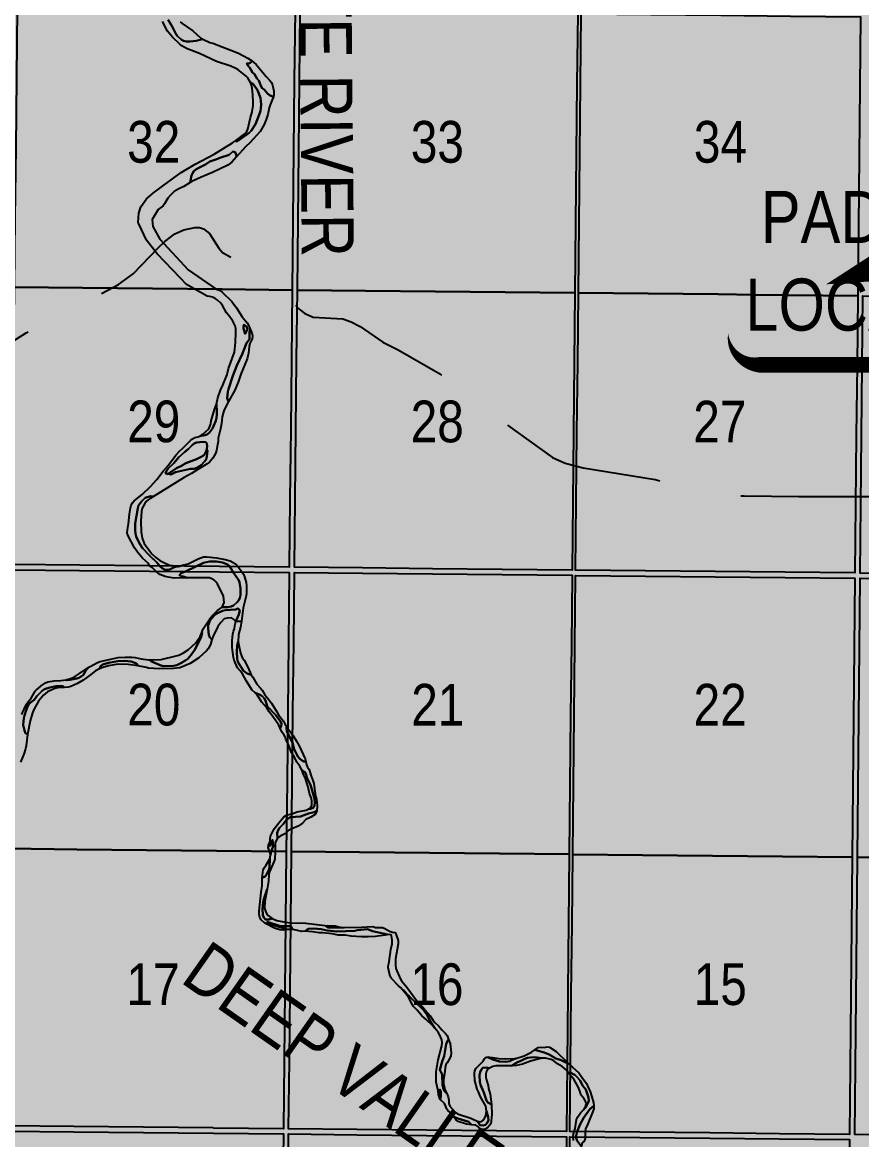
# Model space of a CAD drawing. Extents: x 403018 to 417191, y 6033193 to 6042673.
# Drawn here: x 413111.7 to 413272.8, y 6037380.5 to 6037595 of the extents above; entities that cross this region are included whole.
import ezdxf
from ezdxf.enums import TextEntityAlignment as Align

# ---------------------------------------------------------------- set-up
doc = ezdxf.new("R2010")
doc.units = 0
doc.header["$LTSCALE"] = 5
doc.linetypes.add('DASHED2', pattern=[9.525, 6.35, -3.175])
for name, color, linetype in [('CG-NOTES', 7, 'Continuous'), ('Quarters', 8, 'Continuous'), ('RoadSeg', 57, 'DASHED2'), ('T-WATER', 160, 'Continuous'), ('T-WATER-T', 170, 'Continuous')]:
    doc.layers.add(name, color=color, linetype=linetype)
doc.layers.add('ROUTE-MAP-BACKGROUND-H', color=7, linetype='Continuous', true_color=0xf0ebff)
doc.styles.add('120', font='ARIALN.TTF', dxfattribs={"height": 13})
doc.styles.add('80', font='ARIALN.TTF', dxfattribs={"height": 10})
doc.styles.add('TXT', font='ARIALN.TTF', dxfattribs={"height": 0.2})

# ---------------------------------------------------------------- blocks, each defined once
blk = doc.blocks.new('*U323')
h = blk.add_hatch(color=255)
edge = h.paths.add_edge_path()
edge.add_line((-26.5, -20), (26.5, -20))
edge.add_arc((26.5, -14), 6, 270, 360)
edge.add_line((32.5, -14), (32.5, 12.5))
edge.add_arc((26.5, 12.5), 6, 0, 90)
edge.add_line((26.5, 18.5), (-26.5, 18.5))
edge.add_arc((-26.5, 12.5), 6, 90, 180)
edge.add_line((-32.5, 12.5), (-32.5, -14))
edge.add_arc((-26.5, -14), 6, 180, 270)
at = {"color": 14, "flags": 128}
blk.add_lwpolyline([(-26.5, -20, 3, 3, 0), (26.5, -20, 3, 3, 0.414214), (32.5, -14, 3, 3, 0), (32.5, 12.5, 3, 0, 0.414214), (26.5, 18.5, 0, 0, 0), (-26.5, 18.5, 0, 0, 0.414214), (-32.5, 12.5, 0, 0, 0), (-32.5, -14, 0, 3, 0.414214)], format="xyseb", close=True, dxfattribs=at)
blk.add_lwpolyline([(-13.67, -4.53, 0, 7.5, 0), (0, 0, 0, 0, 0)], format="xyseb", dxfattribs=at)
at = {"color": 14, "style": '80'}
blk.add_attdef('ENTER_TEXT_001', (-35.99, -5), '', height=10, dxfattribs=at)

msp = doc.modelspace()

# ---------------------------------------------------------------- hatches: boundary and pattern name
at = {"layer": 'ROUTE-MAP-BACKGROUND-H'}
h = msp.add_hatch(color=256, dxfattribs=at)
h.dxf.hatch_style = 1
h.paths.add_polyline_path([(412923.423, 6037807.465), (416092.9, 6037807.465), (416092.9, 6035965.758), (412923.423, 6035965.758)])

# ---------------------------------------------------------------- linework, layer by layer
at = {"layer": 'Quarters'}
for points in [[(413123.278, 6037544.048), (413110.213, 6037544.18), (413110.357, 6037557.572), (413110.5, 6037570.964), (413110.644, 6037584.358), (413110.788, 6037597.751), (413123.848, 6037597.619), (413137.244, 6037597.483), (413150.639, 6037597.347), (413164.034, 6037597.212), (413163.894, 6037583.818), (413163.755, 6037570.424), (413163.616, 6037557.032), (413163.476, 6037543.64), (413150.077, 6037543.776), (413136.677, 6037543.912), (413123.278, 6037544.048)], [(413217.879, 6037556.483), (413217.744, 6037543.091), (413204.344, 6037543.227), (413190.945, 6037543.362), (413177.545, 6037543.498), (413164.481, 6037543.63), (413164.62, 6037557.022), (413164.759, 6037570.414), (413164.898, 6037583.808), (413165.038, 6037597.201), (413178.098, 6037597.069), (413191.493, 6037596.933), (413204.888, 6037596.798), (413218.284, 6037596.662), (413218.148, 6037583.268), (413218.013, 6037569.874), (413217.879, 6037556.483)], [(413272.144, 6037555.933), (413272.014, 6037542.542), (413258.614, 6037542.677), (413252.346, 6037542.74), (413245.214, 6037542.813), (413231.814, 6037542.949), (413218.414, 6037543.084), (413218.548, 6037556.476), (413218.683, 6037569.867), (413218.818, 6037583.261), (413218.953, 6037596.655), (413219.288, 6037596.652), (413232.348, 6037596.519), (413245.743, 6037596.384), (413259.138, 6037596.248), (413272.533, 6037596.112), (413272.403, 6037582.718), (413272.273, 6037569.324), (413272.144, 6037555.933)], [(413122.711, 6037490.815), (413109.642, 6037490.947), (413109.782, 6037504.004), (413109.926, 6037517.396), (413110.069, 6037530.788), (413110.213, 6037544.18), (413123.278, 6037544.048), (413136.677, 6037543.912), (413150.077, 6037543.776), (413163.476, 6037543.64), (413163.337, 6037530.249), (413163.198, 6037516.857), (413163.059, 6037503.465), (413162.923, 6037490.408), (413149.519, 6037490.543), (413136.115, 6037490.679), (413122.711, 6037490.815)], [(413176.997, 6037490.266), (413163.928, 6037490.398), (413164.063, 6037503.455), (413164.202, 6037516.847), (413164.342, 6037530.238), (413164.481, 6037543.63), (413177.545, 6037543.498), (413190.945, 6037543.362), (413204.344, 6037543.227), (413217.744, 6037543.091), (413217.609, 6037529.7), (413217.475, 6037516.308), (413217.34, 6037502.916), (413217.209, 6037489.86), (413203.805, 6037489.995), (413190.401, 6037490.131), (413176.997, 6037490.266)], [(413271.626, 6037502.368), (413271.499, 6037489.312), (413258.094, 6037489.447), (413244.689, 6037489.583), (413231.284, 6037489.718), (413217.878, 6037489.853), (413218.01, 6037502.91), (413218.144, 6037516.301), (413218.279, 6037529.693), (413218.414, 6037543.084), (413231.814, 6037542.949), (413245.214, 6037542.813), (413252.346, 6037542.74), (413258.614, 6037542.677), (413272.014, 6037542.542), (413271.885, 6037529.151), (413271.755, 6037515.759), (413271.626, 6037502.368)], [(413325.912, 6037501.821), (413325.791, 6037488.765), (413312.385, 6037488.9), (413298.98, 6037489.035), (413285.574, 6037489.17), (413272.504, 6037489.302), (413272.63, 6037502.358), (413272.76, 6037515.749), (413272.889, 6037529.141), (413273.019, 6037542.532), (413286.084, 6037542.399), (413299.484, 6037542.264), (413312.885, 6037542.13), (413326.285, 6037541.995), (413326.161, 6037528.604), (413326.036, 6037515.213), (413325.912, 6037501.821)], [(413122.131, 6037436.242), (413109.057, 6037436.375), (413109.2, 6037449.767), (413109.344, 6037463.159), (413109.488, 6037476.551), (413109.631, 6037489.943), (413122.701, 6037489.81), (413136.105, 6037489.674), (413149.509, 6037489.539), (413162.913, 6037489.404), (413162.774, 6037476.012), (413162.635, 6037462.62), (413162.495, 6037449.228), (413162.356, 6037435.837), (413148.948, 6037435.971), (413135.539, 6037436.106), (413122.131, 6037436.242)], [(413176.434, 6037435.695), (413163.36, 6037435.826), (413163.5, 6037449.218), (413163.639, 6037462.61), (413163.778, 6037476.002), (413163.917, 6037489.394), (413176.986, 6037489.262), (413190.39, 6037489.126), (413203.794, 6037488.991), (413217.199, 6037488.856), (413217.064, 6037475.464), (413216.929, 6037462.073), (413216.795, 6037448.681), (413216.66, 6037435.29), (413203.251, 6037435.425), (413189.843, 6037435.56), (413176.434, 6037435.695)], [(413271.101, 6037448.134), (413270.972, 6037434.743), (413257.561, 6037434.878), (413244.151, 6037435.013), (413230.74, 6037435.148), (413217.329, 6037435.283), (413217.464, 6037448.674), (413217.599, 6037462.066), (413217.733, 6037475.458), (413217.868, 6037488.849), (413231.273, 6037488.714), (413244.679, 6037488.578), (413258.084, 6037488.443), (413271.49, 6037488.308), (413271.36, 6037474.916), (413271.231, 6037461.525), (413271.101, 6037448.134)], [(413325.408, 6037447.587), (413325.284, 6037434.196), (413311.873, 6037434.331), (413298.462, 6037434.466), (413285.052, 6037434.601), (413271.976, 6037434.733), (413272.106, 6037448.124), (413272.235, 6037461.515), (413272.365, 6037474.906), (413272.494, 6037488.298), (413285.565, 6037488.166), (413298.97, 6037488.03), (413312.376, 6037487.896), (413325.781, 6037487.761), (413325.657, 6037474.37), (413325.532, 6037460.978), (413325.408, 6037447.587)], [(413121.564, 6037383.009), (413108.486, 6037383.142), (413108.626, 6037396.199), (413108.77, 6037409.591), (413108.913, 6037422.983), (413109.057, 6037436.375), (413122.131, 6037436.242), (413135.539, 6037436.106), (413148.948, 6037435.971), (413162.356, 6037435.837), (413162.217, 6037422.445), (413162.078, 6037409.053), (413161.939, 6037395.661), (413161.803, 6037382.604), (413148.39, 6037382.738), (413148.354, 6037382.739), (413134.977, 6037382.873), (413121.564, 6037383.009)], [(413175.885, 6037382.463), (413162.807, 6037382.594), (413162.943, 6037395.651), (413163.082, 6037409.043), (413163.221, 6037422.435), (413163.36, 6037435.826), (413176.434, 6037435.695), (413189.843, 6037435.56), (413203.251, 6037435.425), (413216.66, 6037435.29), (413216.525, 6037421.898), (413216.468, 6037416.19), (413216.391, 6037408.507), (413216.256, 6037395.115), (413216.125, 6037382.059), (413202.712, 6037382.193), (413189.299, 6037382.328), (413175.885, 6037382.463)], [(413270.583, 6037394.569), (413270.457, 6037381.513), (413257.041, 6037381.648), (413243.625, 6037381.782), (413230.21, 6037381.917), (413216.794, 6037382.052), (413216.925, 6037395.108), (413217.06, 6037408.5), (413217.195, 6037421.891), (413217.329, 6037435.283), (413230.74, 6037435.148), (413244.151, 6037435.013), (413257.561, 6037434.878), (413270.972, 6037434.743), (413270.842, 6037421.352), (413270.713, 6037407.96), (413270.583, 6037394.569)], [(413324.91, 6037394.022), (413324.789, 6037380.966), (413311.374, 6037381.101), (413297.958, 6037381.237), (413284.542, 6037381.371), (413271.461, 6037381.503), (413271.587, 6037394.559), (413271.717, 6037407.95), (413271.846, 6037421.342), (413271.976, 6037434.733), (413285.052, 6037434.601), (413298.462, 6037434.466), (413311.873, 6037434.331), (413325.284, 6037434.196), (413325.159, 6037420.804), (413325.035, 6037407.413), (413324.91, 6037394.022)], [(413120.983, 6037328.437), (413107.901, 6037328.569), (413108.044, 6037341.961), (413108.188, 6037355.353), (413108.332, 6037368.745), (413108.475, 6037382.137), (413121.553, 6037382.005), (413134.966, 6037381.869), (413148.38, 6037381.735), (413161.793, 6037381.6), (413161.654, 6037368.208), (413161.514, 6037354.816), (413161.375, 6037341.424), (413161.236, 6037328.033), (413147.818, 6037328.167), (413134.401, 6037328.301), (413120.983, 6037328.437)], [(413175.323, 6037327.891), (413162.24, 6037328.023), (413162.379, 6037341.414), (413162.519, 6037354.806), (413162.658, 6037368.198), (413162.797, 6037381.59), (413175.875, 6037381.458), (413189.288, 6037381.324), (413202.701, 6037381.189), (413216.114, 6037381.054), (413215.98, 6037367.663), (413215.845, 6037354.271), (413215.71, 6037340.88), (413215.576, 6037327.488), (413202.158, 6037327.623), (413188.741, 6037327.757), (413175.323, 6037327.891)], [(413270.059, 6037340.335), (413269.929, 6037326.944), (413256.508, 6037327.078), (413243.087, 6037327.213), (413229.666, 6037327.347), (413216.245, 6037327.482), (413216.38, 6037340.873), (413216.515, 6037354.265), (413216.649, 6037367.656), (413216.784, 6037381.048), (413230.2, 6037380.913), (413243.616, 6037380.778), (413257.031, 6037380.643), (413270.447, 6037380.509), (413270.318, 6037367.117), (413270.188, 6037353.726), (413270.059, 6037340.335)]]:
    msp.add_lwpolyline(points, close=True, dxfattribs=at)
at = {"layer": 'RoadSeg', "flags": 128}
msp.add_lwpolyline([(412923.423, 6037489.055), (412925.639, 6037495.085), (412929.502, 6037506.607), (412930.201, 6037510.703), (412930.567, 6037514.566), (412930.234, 6037516.531), (412929.368, 6037519.461), (412927.637, 6037526.587), (412927.503, 6037527.819), (412927.87, 6037530.183), (412933.897, 6037547.933), (412935.396, 6037552.628), (412937.727, 6037560.886), (412938.526, 6037562.584), (412939.458, 6037563.817), (412940.357, 6037564.483), (412942.855, 6037565.615), (412944.287, 6037566.081), (412947.084, 6037566.68), (412951.213, 6037568.112), (412952.945, 6037568.112), (412953.811, 6037567.879), (412956.441, 6037566.78), (412958.473, 6037566.148), (412959.105, 6037565.948), (412971.293, 6037561.386), (412984.979, 6037555.758), (412989.208, 6037553.827), (412990.973, 6037553.36), (412993.304, 6037553.027), (412996.035, 6037552.994), (412999.265, 6037553.427), (413002.295, 6037553.627), (413008.189, 6037553.028), (413009.588, 6037553.094), (413015.682, 6037553.96), (413020.411, 6037553.727), (413022.209, 6037553.261), (413023.374, 6037552.561), (413027.903, 6037548.565), (413035.229, 6037540.84), (413036.561, 6037539.641), (413038.759, 6037538.109), (413043.254, 6037536.211), (413053.777, 6037532.847), (413056.641, 6037531.615), (413059.105, 6037530.117), (413067.53, 6037523.124), (413068.263, 6037522.725), (413073.124, 6037521.193), (413077.154, 6037520.493), (413080.184, 6037520.46), (413082.648, 6037520.693), (413084.946, 6037521.193), (413086.744, 6037521.925), (413087.91, 6037522.658), (413089.275, 6037523.923), (413090.807, 6037525.022), (413092.172, 6037525.588), (413098.1, 6037527.353), (413102.295, 6037529.018), (413112.418, 6037535.445), (413118.146, 6037538.076), (413122.975, 6037540.973), (413130.134, 6037544.669), (413132.965, 6037546.767), (413137.826, 6037551.795), (413139.058, 6037552.927), (413140.957, 6037554.426), (413142.688, 6037555.192), (413144.786, 6037555.658), (413145.718, 6037555.625), (413146.484, 6037555.392), (413147.65, 6037554.493), (413149.382, 6037551.662), (413150.114, 6037550.83), (413151.746, 6037549.897), (413155.642, 6037548.332), (413159.405, 6037546.201), (413160.57, 6037545.335), (413161.603, 6037544.203), (413163.534, 6037541.406), (413164.833, 6037539.974), (413165.898, 6037539.108), (413167.53, 6037538.409), (413173.191, 6037538.076), (413174.823, 6037537.51), (413176.521, 6037536.61), (413180.917, 6037533.614), (413183.847, 6037532.182), (413191.939, 6037527.453), (413199.631, 6037521.459), (413213.451, 6037511.502), (413215.882, 6037510.403), (413219.311, 6037509.504), (413233.164, 6037507.24), (413241.622, 6037505.109), (413244.986, 6037504.409), (413250.247, 6037504.11), (413260.737, 6037504.01), (413298.566, 6037504.01), (413323.374, 6037503.81), (413375.821, 6037503.877), (413378.619, 6037504.21), (413386.511, 6037506.74), (413389.042, 6037507.407), (413390.307, 6037507.506), (413391.173, 6037507.506), (413392.771, 6037507.074), (413394.203, 6037506.341), (413394.969, 6037505.708), (413393.204, 6037504.243), (413391.373, 6037502.178), (413387.909, 6037495.518), (413386.344, 6037491.855), (413386.078, 6037490.79), (413385.911, 6037487.36), (413386.677, 6037484.096), (413388.675, 6037478.036), (413389.075, 6037475.971), (413389.008, 6037473.241), (413388.642, 6037471.509), (413387.809, 6037469.245), (413382.248, 6037459.221), (413381.582, 6037456.757), (413381.416, 6037454.559), (413381.249, 6037399.947), (413380.95, 6037397.35), (413380.35, 6037394.786), (413379.118, 6037391.922), (413378.152, 6037390.29), (413376.154, 6037387.726), (413374.39, 6037385.895), (413372.991, 6037384.696), (413367.53, 6037380.9), (413366.098, 6037379.268), (413365.465, 6037377.669), (413360.437, 6037345.435), (413360.137, 6037344.403), (413359.404, 6037343.037), (413358.339, 6037341.872), (413341.656, 6037326.554), (413340.49, 6037324.656), (413336.794, 6037316.064), (413336.094, 6037313.634), (413334.962, 6037304.443), (413334.23, 6037301.679), (413332.931, 6037299.581), (413328.502, 6037294.12), (413327.303, 6037292.289), (413326.804, 6037291.289), (413326.371, 6037289.624), (413326.271, 6037287.36), (413326.671, 6037277.836), (413326.637, 6037271.243), (413326.404, 6037267.18), (413325.905, 6037247.833), (413325.705, 6037246.035), (413325.306, 6037244.337), (413323.74, 6037241.24), (413322.309, 6037239.275), (413321.077, 6037237.976), (413305.892, 6037225.788), (413304.293, 6037224.39), (413303.561, 6037223.258), (413303.261, 6037222.325), (413303.128, 6037220.76), (413304.093, 6037202.711), (413304.094, 6037200.214), (413303.794, 6037198.449), (413303.294, 6037197.35), (413302.662, 6037196.284), (413289.308, 6037177.703), (413284.047, 6037170.843), (413281.35, 6037168.113), (413278.153, 6037165.282), (413271.659, 6037160.087), (413270.061, 6037158.322), (413269.129, 6037156.791), (413268.296, 6037154.36), (413267.897, 6037152.362), (413267.763, 6037144.869), (413267.597, 6037142.905), (413262.768, 6037112.102), (413262.469, 6037109.405), (413262.302, 6037105.542), (413257.773, 6037101.08), (413256.774, 6037100.514), (413255.542, 6037100.347), (413251.679, 6037100.481), (413249.715, 6037101.146), (413247.317, 6037102.245), (413225.006, 6037113.001), (413222.675, 6037114.1), (413221.676, 6037114.366), (413220.477, 6037114.033), (413219.645, 6037113.534), (413211.253, 6037105.475), (413210.521, 6037104.61), (413210.088, 6037103.677)], dxfattribs=at)
at = {"layer": 'T-WATER'}
for points in [[(413139.71, 6037595.536), (413140.462, 6037594.235), (413141.162, 6037592.833), (413141.464, 6037592.413), (413142.185, 6037591.741), (413142.614, 6037591.504), (413143.165, 6037591.36), (413143.85, 6037591.365), (413145.038, 6037591.501), (413146.372, 6037591.805), (413147.711, 6037591.138), (413148.282, 6037591.039), (413148.797, 6037590.877), (413149.211, 6037590.623), (413151.718, 6037589.717), (413153.189, 6037589.124), (413154.992, 6037588.144), (413155.684, 6037587.712), (413155.745, 6037587.502), (413155.367, 6037587.196), (413154.804, 6037587.147), (413155.056, 6037586.712), (413155.366, 6037586.306), (413155.888, 6037585.419), (413156.233, 6037585.074), (413156.797, 6037584.215), (413157.105, 6037583.853), (413157.491, 6037582.851), (413157.755, 6037582.412), (413158.138, 6037582.118), (413158.744, 6037581.364), (413159.114, 6037581.054), (413159.874, 6037580.704), (413159.677, 6037580.129), (413159.234, 6037579.186), (413159.075, 6037578.613), (413158.839, 6037577.366), (413158.523, 6037576.384), (413158.122, 6037575.404), (413157.373, 6037574.069), (413155.33, 6037571.872), (413154.593, 6037571.194), (413153.965, 6037570.523), (413152.776, 6037569.224), (413152.756, 6037569.65), (413152.559, 6037570.124), (413152.087, 6037570.259), (413151.382, 6037569.584), (413149.768, 6037569.109), (413148.815, 6037568.673), (413147.704, 6037568.339), (413146.84, 6037567.738), (413145.451, 6037567.049), (413145.005, 6037566.766), (413144.617, 6037566.432), (413144.335, 6037566.024), (413144.187, 6037565.621), (413143.899, 6037564.258), (413142.667, 6037563.52), (413141.716, 6037563.093), (413140.822, 6037562.569), (413140.117, 6037561.864), (413139.631, 6037561.294), (413139.014, 6037560.192), (413138.708, 6037559.795), (413137.789, 6037559.112), (413136.633, 6037557.2), (413136.735, 6037555.82), (413138.091, 6037553.435), (413143.502, 6037547.491), (413148.871, 6037543.788), (413149.638, 6037543.522), (413150.053, 6037543.217), (413151.892, 6037541.462), (413152.804, 6037540.235), (413153.875, 6037538.5), (413154.846, 6037537.366), (413155.105, 6037536.908), (413155.427, 6037536.113), (413155.297, 6037535.539), (413155.292, 6037534.219), (413154.747, 6037533.423), (413154.135, 6037531.98), (413153.984, 6037531.472), (413152.888, 6037529.133), (413152.093, 6037527.171), (413151.241, 6037524.603), (413151.109, 6037524.07), (413151.007, 6037522.849), (413151.259, 6037522.258), (413150.675, 6037521.155), (413150.368, 6037520.421), (413150.07, 6037519.292), (413149.92, 6037518.036), (413149.707, 6037516.993), (413149.28, 6037515.224), (413149.265, 6037514.536), (413149.187, 6037513.923), (413148.953, 6037512.801), (413148.785, 6037512.265), (413148.545, 6037511.789), (413148.259, 6037511.377), (413147.593, 6037510.617), (413147.189, 6037510.295), (413145.872, 6037509.471), (413144.151, 6037508.418), (413142.783, 6037507.657), (413136.864, 6037503.963), (413136.291, 6037504.086), (413135.305, 6037503.715), (413134.566, 6037503.047), (413134.017, 6037502.235), (413133.838, 6037501.745), (413133.367, 6037498.798), (413133.337, 6037497.528), (413133.417, 6037496.908), (413133.565, 6037496.34), (413134.213, 6037494.951), (413134.767, 6037494.09), (413136.106, 6037492.636), (413137.522, 6037491.334), (413138.138, 6037490.542), (413138.553, 6037490.231), (413139.001, 6037489.984), (413139.598, 6037489.887), (413140.154, 6037490.022), (413140.585, 6037490.294), (413141.104, 6037490.483), (413141.699, 6037490.58), (413141.746, 6037490.639), (413141.902, 6037490.62), (413142.434, 6037490.828), (413143.554, 6037491.095), (413145.449, 6037492.001), (413146.459, 6037492.386), (413147.124, 6037492.423), (413148.944, 6037492.193), (413150.63, 6037491.87), (413151.563, 6037491.611), (413152.162, 6037491.326), (413152.607, 6037491.043), (413153.138, 6037490.507), (413153.867, 6037489.495), (413154.126, 6037489.054), (413154.321, 6037488.567), (413154.661, 6037487.473), (413154.737, 6037486.846), (413154.743, 6037485.521), (413154.667, 6037484.89), (413154.066, 6037482.627), (413153.742, 6037480.044), (413152.685, 6037479.996), (413153.131, 6037481.048), (413153.157, 6037481.151), (413153.412, 6037482.12), (413153.134, 6037482.468), (413152.621, 6037482.296), (413150.672, 6037482.154), (413150.128, 6037482.025), (413149.164, 6037481.62), (413148.785, 6037481.33), (413147.766, 6037480.277), (413147.381, 6037479.301), (413147.343, 6037478.677), (413147.493, 6037477.452), (413147.667, 6037476.932), (413148.07, 6037476.537), (413147.831, 6037475.59), (413147.367, 6037474.717), (413147.057, 6037474.357), (413145.59, 6037473.024), (413143.93, 6037471.907), (413141.917, 6037471.124), (413140.704, 6037470.939), (413137.936, 6037470.881), (413135.908, 6037471.059), (413135.544, 6037471.132), (413133.839, 6037471.473), (413133.61, 6037471.926), (413132.605, 6037472.281), (413131.389, 6037472.423), (413130.044, 6037472.374), (413128.22, 6037472.028), (413127.181, 6037471.724), (413126.74, 6037471.487), (413126.531, 6037470.917), (413125.748, 6037470.493), (413124.856, 6037469.83), (413124.589, 6037469.632), (413124.323, 6037469.434), (413123.351, 6037468.712), (413122.136, 6037468.027), (413121.869, 6037467.876), (413121.604, 6037467.77), (413121.029, 6037467.542), (413120.484, 6037467.405), (413119.805, 6037467.35), (413119.466, 6037467.545), (413118.132, 6037467.546), (413116.966, 6037467.34), (413115.924, 6037466.99), (413115.514, 6037466.707), (413115.166, 6037466.366), (413114.515, 6037465.676), (413114.238, 6037465.242), (413113.909, 6037464.889), (413113.497, 6037464.627), (413113.127, 6037464.305), (413112.817, 6037463.931), (413112.448, 6037462.963), (413112.144, 6037461.953), (413112.013, 6037461.399), (413111.89, 6037460.182), (413112.126, 6037459.048), (413112.321, 6037458.559), (413112.681, 6037458.275), (413112.417, 6037456.132), (413112.282, 6037455.556), (413111.961, 6037454.509), (413111.379, 6037452.973)], [(413111.618, 6037462.127), (413111.802, 6037462.658), (413112.037, 6037463.131), (413112.487, 6037464.106), (413112.742, 6037464.518), (413113.37, 6037465.299), (413114.175, 6037466.621), (413114.366, 6037466.834), (413115.317, 6037467.649), (413116.126, 6037468.185), (413116.589, 6037468.39), (413117.805, 6037468.585), (413119.11, 6037468.647), (413120.13, 6037468.784), (413120.232, 6037468.714), (413120.852, 6037468.774), (413121.614, 6037468.926), (413121.882, 6037468.979), (413122.147, 6037469.062), (413122.514, 6037469.178), (413122.976, 6037469.405), (413123.361, 6037469.707), (413123.87, 6037470.568), (413124.607, 6037471.289), (413124.874, 6037471.429), (413126.14, 6037472.094), (413126.653, 6037472.31), (413130.072, 6037473.105), (413131.406, 6037473.174), (413132.744, 6037473.155), (413133.37, 6037473.069), (413134.489, 6037472.816), (413135.925, 6037472.636), (413136.134, 6037472.639), (413136.278, 6037472.426), (413136.381, 6037472.38), (413138.175, 6037471.588), (413138.733, 6037471.445), (413140.72, 6037471.474), (413141.32, 6037471.587), (413142.233, 6037472.025), (413143.093, 6037472.541), (413143.48, 6037472.855), (413144.122, 6037473.622), (413144.718, 6037474.459), (413145.914, 6037476.723), (413146.084, 6037477.248), (413146.197, 6037477.815), (413146.155, 6037477.9), (413146.404, 6037478.613), (413147.81, 6037480.702), (413148.142, 6037481.095), (413149.184, 6037482.089), (413150.063, 6037482.738), (413151.178, 6037482.763), (413151.752, 6037482.87), (413152.207, 6037483.089), (413152.943, 6037483.7), (413153.251, 6037484.057), (413153.438, 6037484.532), (413153.549, 6037485.069), (413153.593, 6037486.358), (413153.372, 6037487.528), (413153.175, 6037488.018), (413152.271, 6037489.27), (413151.469, 6037490.595), (413151.092, 6037490.915), (413150.122, 6037491.313), (413148.954, 6037491.519), (413147.623, 6037491.512), (413146.493, 6037491.253), (413143.167, 6037489.641), (413142.184, 6037489.244), (413141.842, 6037488.871), (413142.267, 6037488.627), (413142.598, 6037488.603), (413143.357, 6037488.359), (413140.849, 6037488.33), (413139.663, 6037488.507), (413139.097, 6037488.64), (413138.097, 6037489.047), (413137.321, 6037489.662), (413136.628, 6037490.383), (413136.122, 6037490.711), (413135.901, 6037491.115), (413134.777, 6037492.129), (413133.804, 6037493.306), (413133.242, 6037494.111), (413132.002, 6037496.418), (413131.818, 6037496.945), (413131.87, 6037497.566), (413132.089, 6037498.733), (413132.247, 6037500.627), (413132.453, 6037501.809), (413132.6, 6037502.348), (413132.827, 6037502.785), (413133.136, 6037503.142), (413134.722, 6037504.378), (413136.279, 6037505.892), (413137.526, 6037507.241), (413138.701, 6037508.844), (413139.683, 6037509.957), (413141.179, 6037511.952), (413141.845, 6037512.722), (413142.599, 6037513.336), (413143.98, 6037514.759), (413144.38, 6037515.055), (413144.837, 6037515.328), (413145.425, 6037515.457), (413145.76, 6037515.606), (413146.781, 6037515.754), (413147.249, 6037515.985), (413147.648, 6037516.281), (413148.188, 6037517.079), (413148.415, 6037517.52), (413148.813, 6037518.532), (413148.96, 6037519.078), (413149.043, 6037519.673), (413149.046, 6037520.333), (413148.948, 6037521.734), (413149.239, 6037522.912), (413149.763, 6037524.403), (413150.208, 6037525.356), (413150.987, 6037527.441), (413151.282, 6037528.553), (413152.392, 6037531.691), (413152.506, 6037532.303), (413152.608, 6037533.554), (413152.692, 6037535.511), (413152.653, 6037536.221), (413152.548, 6037536.77), (413152.09, 6037537.676), (413151.533, 6037538.511), (413150.869, 6037539.263), (413150.129, 6037540.673), (413149.826, 6037541.094), (413149.112, 6037541.76), (413148.684, 6037542.034), (413148.202, 6037542.254), (413147.672, 6037542.42), (413147.173, 6037542.459), (413143.233, 6037544.708), (413141.984, 6037546.002), (413137.585, 6037550.557), (413135.528, 6037553.228), (413134.078, 6037556.339), (413133.96, 6037556.593), (413134.033, 6037558.403), (413134.425, 6037559.58), (413135.511, 6037561.118), (413136.872, 6037562.316), (413138.121, 6037563.182), (413138.851, 6037563.794), (413142.176, 6037566.199), (413144.867, 6037567.79), (413148.489, 6037569.75), (413149.84, 6037570.565), (413152.039, 6037571.872), (413152.603, 6037572.266), (413152.78, 6037572.165), (413153.24, 6037572.387), (413155.25, 6037573.843), (413155.596, 6037574.224), (413156.455, 6037575.478), (413157.244, 6037577.491), (413157.392, 6037578.025), (413157.493, 6037578.585), (413157.518, 6037579.246), (413157.504, 6037579.928), (413157.416, 6037580.547), (413156.805, 6037582.003), (413156.269, 6037582.865), (413155.955, 6037583.233), (413155.49, 6037583.454), (413154.952, 6037584.36), (413154.626, 6037584.723), (413153.087, 6037585.955), (413152.655, 6037586.196), (413151.692, 6037586.649), (413148.987, 6037587.512), (413145.733, 6037589.081), (413143.187, 6037590.002), (413142.315, 6037590.516), (413141.927, 6037590.83), (413140.529, 6037592.191), (413139.591, 6037593.359), (413138.594, 6037595.203)], [(413141.987, 6037595.16), (413142.372, 6037594.822), (413144.426, 6037593.38), (413145.897, 6037592.077), (413146.372, 6037591.805), (413145.038, 6037591.501), (413143.85, 6037591.365), (413143.165, 6037591.36), (413142.614, 6037591.504), (413142.185, 6037591.741), (413141.464, 6037592.413), (413141.162, 6037592.833), (413140.462, 6037594.235), (413139.71, 6037595.536)], [(413217.451, 6037380.365), (413217.418, 6037381.041), (413217.476, 6037381.623), (413217.587, 6037382.044), (413217.801, 6037382.647), (413218.085, 6037384.394), (413218.28, 6037384.869), (413218.863, 6037385.692), (413219.461, 6037386.314), (413219.787, 6037386.582), (413220.401, 6037387.951), (413220.364, 6037388.602), (413219.83, 6037390.12), (413219.214, 6037390.893), (413218.747, 6037391.849), (413218.103, 6037392.574), (413217.742, 6037392.922), (413217.296, 6037393.149), (413216.924, 6037393.475), (413216.605, 6037393.255), (413216.241, 6037393.68), (413216.044, 6037393.911), (413215.29, 6037394.541), (413214.434, 6037395.06), (413213.674, 6037395.66), (413213.197, 6037395.863), (413212.127, 6037396.169), (413211.375, 6037396.142), (413210.033, 6037396.319), (413209.235, 6037396.288), (413208.64, 6037396.207), (413208.13, 6037396.043), (413207.256, 6037395.584), (413206.753, 6037395.403), (413205.571, 6037394.705), (413202.604, 6037394.663), (413202.009, 6037394.54), (413201.349, 6037394.236), (413200.715, 6037394.333), (413200.087, 6037394.31), (413199.787, 6037393.925), (413199.58, 6037393.457), (413199.468, 6037392.91), (413199.512, 6037391.608), (413199.623, 6037391.033), (413200.254, 6037389.58), (413200.758, 6037388.037), (413201.063, 6037387.635), (413201.742, 6037387.275), (413201.801, 6037385.342), (413201.59, 6037383.551), (413200.985, 6037382.749), (413200.552, 6037382.498), (413199.921, 6037382.468), (413199.42, 6037382.642), (413199.105, 6037383.008), (413198.715, 6037383.288), (413197.947, 6037383.319), (413197.39, 6037383.94), (413195.298, 6037384.545), (413194.819, 6037384.75), (413194.464, 6037384.97), (413194.113, 6037385.434), (413193.775, 6037385.791), (413193.379, 6037386.095), (413193.075, 6037386.499), (413192.914, 6037387.056), (413192.688, 6037387.52), (413191.862, 6037388.194), (413191.978, 6037388.407), (413192.048, 6037389.01), (413192.001, 6037389.653), (413191.836, 6037390.159), (413191.739, 6037389.586), (413191.567, 6037389.145), (413191.526, 6037389.847), (413191.136, 6037391.543), (413191.092, 6037392.206), (413191.136, 6037393.498), (413191.484, 6037395.801), (413192.179, 6037398.485), (413192.278, 6037399.069), (413192.209, 6037399.699), (413191.764, 6037400.661), (413191.515, 6037401.145), (413190.841, 6037401.907), (413189.927, 6037403.379), (413189.379, 6037404.485), (413188.745, 6037405.268), (413186.612, 6037407.324), (413185.947, 6037408.052), (413185.569, 6037408.354), (413184.914, 6037409.111), (413184.641, 6037409.292), (413184.257, 6037409.743), (413183.899, 6037410.049), (413182.555, 6037411.464), (413182.264, 6037411.842), (413181.906, 6037413.558), (413181.983, 6037414.128), (413182.123, 6037414.666), (413182.438, 6037416.997), (413182.667, 6037418.101), (413182.707, 6037418.714), (413182.617, 6037419.316), (413182.455, 6037419.851), (413181.844, 6037419.872), (413178.911, 6037420.515), (413178.451, 6037420.731), (413177.925, 6037420.889), (413176.036, 6037420.694), (413175.481, 6037420.591), (413172.064, 6037420.473), (413170.195, 6037420.648), (413169.081, 6037420.893), (413167.644, 6037421.054), (413166.534, 6037420.991), (413165.977, 6037420.511), (413165.347, 6037420.492), (413163.694, 6037420.837), (413163.52, 6037420.837), (413163.497, 6037421.103), (413163.203, 6037421.487), (413161.226, 6037421.517), (413158.705, 6037422.331), (413159.077, 6037422.034), (413159.533, 6037421.808), (413161.562, 6037421.158), (413162.046, 6037420.98), (413162.314, 6037420.825), (413162.2, 6037420.823), (413161.773, 6037420.738), (413161.15, 6037420.784), (413160.104, 6037421.088), (413158.269, 6037422.038), (413157.524, 6037422.725), (413157.267, 6037423.142), (413157.128, 6037423.724), (413157.128, 6037424.4), (413157.513, 6037428.05), (413157.726, 6037429.217), (413157.756, 6037430.795), (413158.295, 6037431.002), (413158.561, 6037431.389), (413159.008, 6037432.307), (413159.167, 6037432.823), (413159.227, 6037434.406), (413159.334, 6037435.143), (413159.475, 6037435.86), (413159.816, 6037436.881), (413159.806, 6037437.561), (413159.699, 6037438.048), (413159.51, 6037437.577), (413159.38, 6037437.05), (413159.013, 6037436.852), (413158.943, 6037436.961), (413158.974, 6037437.134), (413159.204, 6037437.586), (413159.354, 6037438.774), (413159.556, 6037439.261), (413160.032, 6037440.155), (413160.927, 6037441.352), (413161.903, 6037442.49), (413162.428, 6037442.779), (413163.437, 6037443.083), (413164.42, 6037443.426), (413166.173, 6037443.774), (413166.662, 6037444.015), (413167.006, 6037444.042), (413167.536, 6037444.204), (413167.796, 6037444.589), (413167.833, 6037445.228), (413167.758, 6037445.868), (413167.634, 6037446.462), (413166.975, 6037448.627), (413166.315, 6037450.069), (413166.15, 6037450.597), (413165.933, 6037451.059), (413165.429, 6037451.356), (413164.973, 6037452.197), (413164.355, 6037452.962), (413163.921, 6037453.967), (413163.555, 6037454.489), (413163.35, 6037454.778), (413163.002, 6037455.886), (413162.793, 6037456.383), (413162.573, 6037456.739), (413162.301, 6037457.318), (413162.127, 6037457.843), (413161.885, 6037458.277), (413161.548, 6037458.652), (413161.199, 6037459.498), (413161.376, 6037459.982), (413161.417, 6037460.333), (413161.23, 6037460.82), (413160.353, 6037462.023), (413158.69, 6037463.737), (413158.399, 6037464.833), (413158.128, 6037465.262), (413157.784, 6037465.617), (413157.369, 6037465.896), (413156.36, 6037466.276), (413155.779, 6037466.795), (413154.708, 6037468.511), (413153.923, 6037469.92), (413153.516, 6037470.49), (413153.019, 6037471.126), (413152.374, 6037472.545), (413152.203, 6037473.11), (413151.979, 6037474.996), (413151.967, 6037476.367), (413152.086, 6037477.572), (413152.215, 6037478.126), (413152.417, 6037478.601), (413152.477, 6037479.198), (413152.685, 6037479.996), (413153.742, 6037480.044), (413153.697, 6037479.688), (413153.597, 6037478.884), (413153.209, 6037477.524), (413153.148, 6037476.111), (413153.029, 6037475.986), (413152.941, 6037475.41), (413152.848, 6037474.14), (413152.926, 6037472.85), (413153.064, 6037472.306), (413153.242, 6037471.922), (413154.133, 6037470.511), (413154.843, 6037469.989), (413155.62, 6037469.773), (413155.937, 6037469.323), (413156.735, 6037467.936), (413157.405, 6037467.177), (413157.71, 6037466.78), (413158.263, 6037465.886), (413158.928, 6037465.108), (413159.519, 6037464.309), (413160.544, 6037462.641), (413160.873, 6037462.077), (413161.818, 6037460.846), (413162.055, 6037460.351), (413162.367, 6037459.869), (413162.4, 6037459.582), (413162.476, 6037458.929), (413163.583, 6037456.554), (413163.766, 6037456.057), (413163.881, 6037455.49), (413164.57, 6037454.057), (413164.879, 6037453.675), (413165.272, 6037453.385), (413165.727, 6037453.127), (413166.116, 6037453.088), (413166.268, 6037452.472), (413166.459, 6037451.994), (413166.734, 6037451.583), (413167.056, 6037450.493), (413167.473, 6037449.483), (413167.62, 6037448.907), (413167.983, 6037446.439), (413168.131, 6037445.892), (413168.222, 6037445.273), (413168.263, 6037444.604), (413168.232, 6037443.608), (413167.712, 6037443.353), (413166.623, 6037443.099), (413165.102, 6037442.579), (413163.187, 6037442.395), (413162.722, 6037442.192), (413162.355, 6037441.871), (413161.739, 6037441.091), (413161.046, 6037440.379), (413160.785, 6037439.948), (413160.618, 6037439.408), (413160.687, 6037438.389), (413160.232, 6037437.561), (413160.237, 6037435.858), (413160.139, 6037434.357), (413159.988, 6037433.833), (413159.16, 6037431.95), (413159.007, 6037431.444), (413158.961, 6037430.155), (413158.714, 6037428.589), (413158.033, 6037426.646), (413157.918, 6037426.087), (413157.816, 6037424.851), (413157.825, 6037423.597), (413158.055, 6037423.145), (413158.361, 6037422.767), (413159.007, 6037422.794), (413159.626, 6037422.987), (413160.537, 6037422.558), (413162.215, 6037422.242), (413163.219, 6037422.129), (413166.107, 6037422.048), (413170.34, 6037421.586), (413169.935, 6037421.483), (413170.352, 6037421.236), (413172.855, 6037421.258), (413173.479, 6037421.215), (413176.806, 6037421.316), (413178.956, 6037421.397), (413179.486, 6037421.257), (413180.799, 6037421.211), (413181.287, 6037421.04), (413182.185, 6037420.536), (413182.715, 6037420.36), (413183.235, 6037420.292), (413183.461, 6037419.832), (413183.81, 6037418.755), (413183.829, 6037418.094), (413183.336, 6037415.245), (413183.291, 6037413.99), (413183.363, 6037413.378), (413184.244, 6037411.438), (413184.497, 6037411.019), (413185.511, 6037409.799), (413186.197, 6037408.81), (413187.627, 6037406.92), (413188.649, 6037405.851), (413188.93, 6037405.452), (413189.529, 6037404.776), (413189.949, 6037404.255), (413190.518, 6037403.386), (413190.834, 6037403.019), (413191.568, 6037402.346), (413192.228, 6037401.563), (413192.92, 6037400.884), (413193.215, 6037400.482), (413193.509, 6037399.762), (413193.221, 6037399.329), (413193.042, 6037398.834), (413192.631, 6037396.522), (413192.277, 6037395.523), (413191.833, 6037393.926), (413192.295, 6037393.022), (413192.327, 6037391.021), (413192.463, 6037390.449), (413192.677, 6037389.963), (413192.952, 6037389.54), (413193.091, 6037389.483), (413193.243, 6037389.203), (413193.417, 6037388.691), (413193.521, 6037388.088), (413193.55, 6037387.419), (413193.761, 6037386.923), (413194.756, 6037385.761), (413195.187, 6037385.487), (413197.752, 6037384.624), (413198.968, 6037384.049), (413199.57, 6037383.267), (413200.127, 6037383.204), (413200.611, 6037383.374), (413200.938, 6037383.731), (413201.139, 6037384.204), (413201.078, 6037384.846), (413200.771, 6037385.999), (413200.63, 6037386.903), (413200.423, 6037387.388), (413199.66, 6037388.733), (413199.226, 6037389.706), (413199.021, 6037390.208), (413198.562, 6037391.834), (413198.491, 6037393.178), (413198.565, 6037393.772), (413198.782, 6037394.215), (413199.607, 6037395.049), (413200.139, 6037395.594), (413200.384, 6037396.025), (413200.766, 6037396.335), (413201.033, 6037396.342), (413202.027, 6037395.891), (413203.287, 6037395.531), (413204.501, 6037395.441), (413205.308, 6037395.561), (413205.729, 6037395.826), (413206.391, 6037396.095), (413208.028, 6037396.571), (413209.393, 6037397.278), (413210.034, 6037397.719), (413211.852, 6037397.265), (413212.808, 6037396.862), (413214.108, 6037396.106), (413215.084, 6037395.732), (413215.998, 6037395.304), (413216.364, 6037395.268), (413216.922, 6037394.744), (413217.254, 6037394.433), (413218.494, 6037393.315), (413219.107, 6037392.519), (413219.954, 6037391.28), (413220.448, 6037390.287), (413220.648, 6037389.754), (413221.286, 6037387.606), (413221.402, 6037387.023), (413220.623, 6037386.366), (413219.488, 6037384.786), (413218.73, 6037383.496), (413218.17, 6037382.062), (413218.024, 6037381.544), (413217.955, 6037380.961), (413218.134, 6037380.468)]]:
    msp.add_lwpolyline(points, dxfattribs=at)
for points in [[(413159.874, 6037580.704), (413159.114, 6037581.054), (413158.744, 6037581.364), (413158.138, 6037582.118), (413157.755, 6037582.412), (413157.491, 6037582.851), (413157.105, 6037583.853), (413156.797, 6037584.215), (413156.233, 6037585.074), (413155.888, 6037585.419), (413155.366, 6037586.306), (413155.056, 6037586.712), (413154.804, 6037587.147), (413155.367, 6037587.196), (413155.745, 6037587.502), (413155.684, 6037587.712), (413156.601, 6037586.941), (413158.501, 6037584.623), (413159.212, 6037583.89), (413159.497, 6037583.483), (413159.733, 6037582.985), (413159.991, 6037581.819), (413159.983, 6037581.189), (413159.874, 6037580.704)], [(413155.49, 6037583.454), (413155.955, 6037583.233), (413156.269, 6037582.865), (413156.805, 6037582.003), (413157.416, 6037580.547), (413157.504, 6037579.928), (413157.518, 6037579.246), (413157.493, 6037578.585), (413157.392, 6037578.025), (413157.244, 6037577.491), (413156.455, 6037575.478), (413155.596, 6037574.224), (413155.25, 6037573.843), (413153.24, 6037572.387), (413152.78, 6037572.165), (413152.603, 6037572.266), (413154.478, 6037573.681), (413154.802, 6037574.058), (413154.98, 6037574.541), (413155.461, 6037576.749), (413155.788, 6037577.836), (413155.979, 6037579.047), (413156.006, 6037579.723), (413155.946, 6037581.122), (413155.79, 6037582.387), (413155.669, 6037582.975), (413155.49, 6037583.454)], [(413152.776, 6037569.224), (413151.925, 6037568.192), (413151.135, 6037567.592), (413148.345, 6037566.239), (413145.872, 6037565.271), (413144.467, 6037564.603), (413143.899, 6037564.258), (413144.187, 6037565.621), (413144.335, 6037566.024), (413144.617, 6037566.432), (413145.005, 6037566.766), (413145.451, 6037567.049), (413146.84, 6037567.738), (413147.704, 6037568.339), (413148.815, 6037568.673), (413149.768, 6037569.109), (413151.382, 6037569.584), (413152.087, 6037570.259), (413152.559, 6037570.124), (413152.756, 6037569.65), (413152.776, 6037569.224)], [(413155.427, 6037536.113), (413155.715, 6037535.408), (413155.846, 6037534.858), (413155.785, 6037534.272), (413155.368, 6037533.349), (413155.208, 6037532.801), (413155.132, 6037531.531), (413155.007, 6037530.977), (413154.839, 6037530.44), (413153.62, 6037527.513), (413153.111, 6037525.931), (413152.477, 6037524.438), (413151.259, 6037522.258), (413151.007, 6037522.849), (413151.109, 6037524.07), (413151.241, 6037524.603), (413152.093, 6037527.171), (413152.888, 6037529.133), (413153.984, 6037531.472), (413154.135, 6037531.98), (413154.747, 6037533.423), (413155.292, 6037534.219), (413155.297, 6037535.539), (413155.427, 6037536.113)], [(413154.446, 6037535.197), (413154.145, 6037536.219), (413154.172, 6037536.705), (413154.186, 6037536.95), (413154.349, 6037536.92), (413154.75, 6037536.637), (413154.9, 6037536.105), (413154.446, 6037535.197)], [(413154.145, 6037536.219), (413154.446, 6037535.197), (413154.9, 6037536.105), (413154.75, 6037536.637), (413154.349, 6037536.92), (413154.186, 6037536.95), (413154.172, 6037536.705), (413154.145, 6037536.219)], [(413148.948, 6037521.734), (413149.046, 6037520.333), (413149.043, 6037519.673), (413148.96, 6037519.078), (413148.813, 6037518.532), (413148.415, 6037517.52), (413148.188, 6037517.079), (413147.648, 6037516.281), (413147.249, 6037515.985), (413146.781, 6037515.754), (413145.76, 6037515.606), (413146.349, 6037515.945), (413147.506, 6037517.015), (413147.861, 6037517.952), (413147.946, 6037518.531), (413148.289, 6037519.582), (413148.577, 6037520.722), (413148.933, 6037521.69), (413148.948, 6037521.734)], [(413139.192, 6037508.488), (413139.609, 6037508.299), (413139.66, 6037508.332), (413140.171, 6037508.239), (413141.126, 6037508.666), (413141.675, 6037508.808), (413144.006, 6037509.281), (413144.685, 6037509.313), (413145.18, 6037509.493), (413146.048, 6037509.99), (413146.693, 6037510.708), (413146.954, 6037511.124), (413147.11, 6037511.648), (413147.251, 6037512.84), (413147.096, 6037513.015), (413147.195, 6037513.791), (413147.061, 6037514.297), (413146.883, 6037514.438), (413146.402, 6037514.487), (413145.154, 6037514.367), (413144.67, 6037514.158), (413144.273, 6037513.852), (413143.608, 6037513.15), (413142.822, 6037512.535), (413141.722, 6037511.521), (413140.748, 6037510.404), (413139.717, 6037509.344), (413139.405, 6037508.965), (413139.192, 6037508.488)], [(413147.096, 6037513.015), (413146.772, 6037512.241), (413146.441, 6037511.892), (413146.04, 6037511.618), (413145.119, 6037511.148), (413143.099, 6037510.423), (413142.232, 6037509.883), (413141.271, 6037509.42), (413139.66, 6037508.332), (413139.609, 6037508.299), (413139.192, 6037508.488), (413139.405, 6037508.965), (413139.717, 6037509.344), (413140.748, 6037510.404), (413141.722, 6037511.521), (413142.822, 6037512.535), (413143.608, 6037513.15), (413144.273, 6037513.852), (413144.67, 6037514.158), (413145.154, 6037514.367), (413146.402, 6037514.487), (413146.883, 6037514.438), (413147.061, 6037514.297), (413147.195, 6037513.791), (413147.096, 6037513.015)], [(413147.096, 6037513.015), (413147.251, 6037512.84), (413147.11, 6037511.648), (413146.954, 6037511.124), (413146.693, 6037510.708), (413146.048, 6037509.99), (413145.18, 6037509.493), (413144.685, 6037509.313), (413144.006, 6037509.281), (413141.675, 6037508.808), (413141.126, 6037508.666), (413140.171, 6037508.239), (413139.66, 6037508.332), (413141.271, 6037509.42), (413142.232, 6037509.883), (413143.099, 6037510.423), (413145.119, 6037511.148), (413146.04, 6037511.618), (413146.441, 6037511.892), (413146.772, 6037512.241), (413147.096, 6037513.015)], [(413141.746, 6037490.639), (413141.699, 6037490.58), (413141.104, 6037490.483), (413140.585, 6037490.294), (413140.154, 6037490.022), (413139.598, 6037489.887), (413139.001, 6037489.984), (413138.553, 6037490.231), (413138.138, 6037490.542), (413137.522, 6037491.334), (413136.106, 6037492.636), (413134.767, 6037494.09), (413134.213, 6037494.951), (413133.565, 6037496.34), (413133.417, 6037496.908), (413133.337, 6037497.528), (413133.367, 6037498.798), (413133.838, 6037501.745), (413134.017, 6037502.235), (413134.566, 6037503.047), (413135.305, 6037503.715), (413136.291, 6037504.086), (413136.864, 6037503.963), (413136.257, 6037503.579), (413135.85, 6037503.356), (413135.457, 6037503.04), (413135.183, 6037502.656), (413134.726, 6037501.731), (413134.574, 6037501.207), (413134.467, 6037499.272), (413134.503, 6037497.212), (413134.67, 6037496.001), (413135.068, 6037494.999), (413136.151, 6037493.509), (413136.558, 6037492.971), (413137.292, 6037492.285), (413138.089, 6037491.734), (413138.996, 6037491.256), (413139.963, 6037490.833), (413140.519, 6037490.712), (413141.172, 6037490.706), (413141.746, 6037490.639)], [(413150.063, 6037482.738), (413150.46, 6037483.612), (413150.316, 6037484.863), (413149.146, 6037487.192), (413148.855, 6037487.616), (413148.518, 6037487.946), (413148.074, 6037488.211), (413147.597, 6037488.407), (413143.357, 6037488.359), (413142.598, 6037488.603), (413142.267, 6037488.627), (413141.842, 6037488.871), (413142.184, 6037489.244), (413143.167, 6037489.641), (413146.493, 6037491.253), (413147.623, 6037491.512), (413148.954, 6037491.519), (413150.122, 6037491.313), (413151.092, 6037490.915), (413151.469, 6037490.595), (413152.271, 6037489.27), (413153.175, 6037488.018), (413153.372, 6037487.528), (413153.593, 6037486.358), (413153.549, 6037485.069), (413153.438, 6037484.532), (413153.251, 6037484.057), (413152.943, 6037483.7), (413152.207, 6037483.089), (413151.752, 6037482.87), (413151.178, 6037482.763), (413150.063, 6037482.738)], [(413152.685, 6037479.996), (413152.651, 6037480.011), (413152.245, 6037480.416), (413151.816, 6037480.669), (413150.997, 6037480.644), (413150.462, 6037480.494), (413149.795, 6037479.8), (413149.199, 6037479.025), (413148.304, 6037477.183), (413148.07, 6037476.537), (413147.667, 6037476.932), (413147.493, 6037477.452), (413147.343, 6037478.677), (413147.381, 6037479.301), (413147.766, 6037480.277), (413148.785, 6037481.33), (413149.164, 6037481.62), (413150.128, 6037482.025), (413150.672, 6037482.154), (413152.621, 6037482.296), (413153.134, 6037482.468), (413153.412, 6037482.12), (413153.157, 6037481.151), (413153.131, 6037481.048), (413152.685, 6037479.996)], [(413146.155, 6037477.9), (413146.197, 6037477.815), (413146.084, 6037477.248), (413145.914, 6037476.723), (413144.718, 6037474.459), (413144.122, 6037473.622), (413143.48, 6037472.855), (413143.093, 6037472.541), (413142.233, 6037472.025), (413141.32, 6037471.587), (413140.72, 6037471.474), (413138.733, 6037471.445), (413138.175, 6037471.588), (413136.381, 6037472.38), (413136.278, 6037472.426), (413136.134, 6037472.639), (413136.803, 6037472.647), (413138.359, 6037472.667), (413141.199, 6037473.369), (413141.72, 6037473.551), (413142.661, 6037474), (413143.548, 6037474.541), (413144.99, 6037475.918), (413145.849, 6037477.137), (413146.155, 6037477.9)], [(413155.62, 6037469.773), (413154.843, 6037469.989), (413154.133, 6037470.511), (413153.242, 6037471.922), (413153.064, 6037472.306), (413152.926, 6037472.85), (413152.848, 6037474.14), (413152.941, 6037475.41), (413153.029, 6037475.986), (413153.148, 6037476.111), (413153.562, 6037473.93), (413153.755, 6037473.421), (413153.985, 6037472.971), (413154.263, 6037472.572), (413154.981, 6037471.199), (413155.62, 6037469.773)], [(413124.607, 6037471.289), (413123.87, 6037470.568), (413123.361, 6037469.707), (413122.976, 6037469.405), (413122.514, 6037469.178), (413122.147, 6037469.062), (413121.882, 6037468.979), (413121.614, 6037468.926), (413120.852, 6037468.774), (413120.232, 6037468.714), (413120.13, 6037468.784), (413121.343, 6037469.2), (413121.886, 6037469.468), (413122.672, 6037469.98), (413123.866, 6037470.867), (413124.487, 6037471.226), (413124.607, 6037471.289)], [(413133.839, 6037471.473), (413132.003, 6037471.73), (413130.071, 6037471.788), (413128.238, 6037471.493), (413127.153, 6037471.164), (413126.531, 6037470.917), (413126.74, 6037471.487), (413127.181, 6037471.724), (413128.22, 6037472.028), (413130.044, 6037472.374), (413131.389, 6037472.423), (413132.605, 6037472.281), (413133.61, 6037471.926), (413133.839, 6037471.473)], [(413119.805, 6037467.35), (413118.506, 6037467.261), (413117.946, 6037467.142), (413116.559, 6037466.477), (413115.739, 6037465.826), (413114.835, 6037464.716), (413113.936, 6037463.112), (413113.671, 6037462.441), (413113.19, 6037460.912), (413112.681, 6037458.275), (413112.321, 6037458.559), (413112.126, 6037459.048), (413111.89, 6037460.182), (413112.013, 6037461.399), (413112.144, 6037461.953), (413112.448, 6037462.963), (413112.817, 6037463.931), (413113.127, 6037464.305), (413113.497, 6037464.627), (413113.909, 6037464.889), (413114.238, 6037465.242), (413114.515, 6037465.676), (413115.166, 6037466.366), (413115.514, 6037466.707), (413115.924, 6037466.99), (413116.966, 6037467.34), (413118.132, 6037467.546), (413119.466, 6037467.545), (413119.805, 6037467.35)], [(413161.199, 6037459.498), (413160.92, 6037460.065), (413159.775, 6037461.733), (413159.048, 6037462.656), (413158.603, 6037463.398), (413157.633, 6037464.516), (413156.815, 6037465.802), (413156.36, 6037466.276), (413157.369, 6037465.896), (413157.784, 6037465.617), (413158.128, 6037465.262), (413158.399, 6037464.833), (413158.69, 6037463.737), (413160.353, 6037462.023), (413161.23, 6037460.82), (413161.417, 6037460.333), (413161.376, 6037459.982), (413161.199, 6037459.498)], [(413166.116, 6037453.088), (413165.727, 6037453.127), (413165.272, 6037453.385), (413164.879, 6037453.675), (413164.57, 6037454.057), (413163.881, 6037455.49), (413163.766, 6037456.057), (413163.583, 6037456.554), (413162.476, 6037458.929), (413162.4, 6037459.582), (413162.367, 6037459.869), (413162.602, 6037459.505), (413163.593, 6037458.144), (413164.336, 6037457.025), (413164.855, 6037456.095), (413165.958, 6037453.606), (413166.116, 6037453.088)], [(413166.662, 6037444.015), (413167.046, 6037444.276), (413167.26, 6037444.746), (413167.278, 6037445.406), (413167.183, 6037445.992), (413166.799, 6037446.977), (413166.553, 6037448.183), (413166.064, 6037449.822), (413165.614, 6037450.742), (413165.429, 6037451.356), (413165.933, 6037451.059), (413166.15, 6037450.597), (413166.315, 6037450.069), (413166.975, 6037448.627), (413167.634, 6037446.462), (413167.758, 6037445.868), (413167.833, 6037445.228), (413167.796, 6037444.589), (413167.536, 6037444.204), (413167.006, 6037444.042), (413166.662, 6037444.015)], [(413168.232, 6037443.608), (413167.927, 6037442.936), (413167.059, 6037442.421), (413166.125, 6037441.957), (413165.459, 6037441.261), (413164.652, 6037440.69), (413163.407, 6037440.212), (413162.778, 6037439.849), (413162.394, 6037439.467), (413162.059, 6037439.226), (413161.153, 6037438.751), (413160.687, 6037438.389), (413160.618, 6037439.408), (413160.785, 6037439.948), (413161.046, 6037440.379), (413161.739, 6037441.091), (413162.355, 6037441.871), (413162.722, 6037442.192), (413163.187, 6037442.395), (413165.102, 6037442.579), (413166.623, 6037443.099), (413167.712, 6037443.353), (413168.232, 6037443.608)], [(413159.334, 6037435.143), (413159.138, 6037435.869), (413158.876, 6037436.589), (413158.943, 6037436.961), (413159.013, 6037436.852), (413159.38, 6037437.05), (413159.51, 6037437.577), (413159.699, 6037438.048), (413159.806, 6037437.561), (413159.816, 6037436.881), (413159.475, 6037435.86), (413159.334, 6037435.143)], [(413159.227, 6037434.406), (413159.167, 6037432.823), (413159.008, 6037432.307), (413158.561, 6037431.389), (413158.295, 6037431.002), (413157.756, 6037430.795), (413157.944, 6037432.34), (413158.158, 6037432.783), (413158.452, 6037433.163), (413159.227, 6037434.406)], [(413159.626, 6037422.987), (413159.007, 6037422.794), (413158.361, 6037422.767), (413158.055, 6037423.145), (413157.825, 6037423.597), (413157.816, 6037424.851), (413157.918, 6037426.087), (413158.033, 6037426.646), (413158.714, 6037428.589), (413158.485, 6037427.628), (413158.237, 6037426.205), (413158.198, 6037424.94), (413158.341, 6037424.386), (413158.587, 6037423.936), (413158.878, 6037423.572), (413159.626, 6037422.987)], [(413163.52, 6037420.837), (413163.205, 6037420.837), (413162.314, 6037420.825), (413162.046, 6037420.98), (413161.562, 6037421.158), (413159.533, 6037421.808), (413159.077, 6037422.034), (413158.705, 6037422.331), (413161.226, 6037421.517), (413163.203, 6037421.487), (413163.497, 6037421.103), (413163.52, 6037420.837)], [(413172.855, 6037421.258), (413170.352, 6037421.236), (413169.935, 6037421.483), (413170.34, 6037421.586), (413171.734, 6037421.548), (413172.855, 6037421.258)], [(413181.844, 6037419.872), (413181.321, 6037419.756), (413179.448, 6037419.516), (413178.091, 6037419.447), (413176.777, 6037419.47), (413174.821, 6037419.597), (413173.647, 6037419.766), (413172.338, 6037419.796), (413171.145, 6037420.002), (413169.346, 6037420.229), (413168.696, 6037420.236), (413167.358, 6037420.401), (413165.977, 6037420.511), (413166.534, 6037420.991), (413167.644, 6037421.054), (413169.081, 6037420.893), (413170.195, 6037420.648), (413172.064, 6037420.473), (413175.481, 6037420.591), (413176.036, 6037420.694), (413177.925, 6037420.889), (413178.451, 6037420.731), (413178.911, 6037420.515), (413181.844, 6037419.872)], [(413190.841, 6037401.907), (413190.216, 6037402.618), (413189.514, 6037403.253), (413189.129, 6037403.646), (413188.381, 6037404.264), (413187.463, 6037405.394), (413186.791, 6037406.098), (413186.494, 6037406.49), (413185.797, 6037407.847), (413185.043, 6037408.822), (413184.641, 6037409.292), (413184.914, 6037409.111), (413185.569, 6037408.354), (413185.947, 6037408.052), (413186.612, 6037407.324), (413188.745, 6037405.268), (413189.379, 6037404.485), (413189.927, 6037403.379), (413190.841, 6037401.907)], [(413193.509, 6037399.762), (413193.78, 6037398.995), (413194.02, 6037397.175), (413193.933, 6037396.599), (413193.748, 6037396.117), (413193.254, 6037395.262), (413192.951, 6037394.9), (413192.837, 6037394.313), (413192.816, 6037393.659), (413192.518, 6037391.899), (413192.497, 6037391.283), (413192.796, 6037390.159), (413193.091, 6037389.483), (413192.952, 6037389.54), (413192.677, 6037389.963), (413192.463, 6037390.449), (413192.327, 6037391.021), (413192.295, 6037393.022), (413191.833, 6037393.926), (413192.277, 6037395.523), (413192.631, 6037396.522), (413193.042, 6037398.834), (413193.221, 6037399.329), (413193.509, 6037399.762)], [(413216.364, 6037395.268), (413215.998, 6037395.304), (413215.084, 6037395.732), (413214.108, 6037396.106), (413212.808, 6037396.862), (413211.852, 6037397.265), (413210.034, 6037397.719), (413210.68, 6037398.169), (413211.264, 6037398.262), (413211.864, 6037398.17), (413212.394, 6037398.31), (413212.892, 6037398.247), (413214.12, 6037397.409), (413216.258, 6037395.367), (413216.364, 6037395.268)], [(413206.391, 6037396.095), (413205.729, 6037395.826), (413205.308, 6037395.561), (413204.501, 6037395.441), (413203.287, 6037395.531), (413202.027, 6037395.891), (413201.033, 6037396.342), (413201.438, 6037396.352), (413202.023, 6037396.286), (413203.159, 6037396.068), (413204.455, 6037395.994), (413206.391, 6037396.095)], [(413211.375, 6037396.142), (413209.207, 6037395.551), (413207.679, 6037394.997), (413207.111, 6037394.856), (413206.514, 6037394.756), (413205.571, 6037394.705), (413206.753, 6037395.403), (413207.256, 6037395.584), (413208.13, 6037396.043), (413208.64, 6037396.207), (413209.235, 6037396.288), (413210.033, 6037396.319), (413211.375, 6037396.142)], [(413201.742, 6037387.275), (413201.063, 6037387.635), (413200.758, 6037388.037), (413200.254, 6037389.58), (413199.623, 6037391.033), (413199.512, 6037391.608), (413199.468, 6037392.91), (413199.58, 6037393.457), (413199.787, 6037393.925), (413200.087, 6037394.31), (413200.715, 6037394.333), (413201.349, 6037394.236), (413201.331, 6037394.226), (413201.058, 6037394.073), (413200.766, 6037393.683), (413200.63, 6037393.15), (413200.645, 6037392.496), (413200.778, 6037391.934), (413201.121, 6037390.907), (413201.192, 6037390.317), (413201.461, 6037389.221), (413201.742, 6037387.275)], [(413219.461, 6037386.314), (413219.801, 6037386.803), (413219.923, 6037387.362), (413219.792, 6037387.92), (413219.525, 6037388.351), (413218.912, 6037389.121), (413218.78, 6037389.669), (413218.355, 6037390.63), (413217.617, 6037391.98), (413217.235, 6037392.511), (413216.987, 6037392.738), (413216.903, 6037392.851), (413216.605, 6037393.255), (413216.924, 6037393.475), (413217.296, 6037393.149), (413217.742, 6037392.922), (413218.103, 6037392.574), (413218.747, 6037391.849), (413219.214, 6037390.893), (413219.83, 6037390.12), (413220.364, 6037388.602), (413220.401, 6037387.951), (413219.787, 6037386.582), (413219.461, 6037386.314)], [(413191.862, 6037388.194), (413191.567, 6037389.145), (413191.739, 6037389.586), (413191.836, 6037390.159), (413192.001, 6037389.653), (413192.048, 6037389.01), (413191.978, 6037388.407), (413191.862, 6037388.194)], [(413221.402, 6037387.023), (413221.367, 6037386.43), (413221.198, 6037385.932), (413220.227, 6037383.545), (413219.792, 6037382.606), (413219.704, 6037382.023), (413219.689, 6037381.018), (413219.695, 6037380.751), (413219.54, 6037380.24), (413219.169, 6037379.916), (413218.965, 6037379.205), (413218.379, 6037380.038), (413218.134, 6037380.468), (413217.955, 6037380.961), (413218.024, 6037381.544), (413218.17, 6037382.062), (413218.73, 6037383.496), (413219.488, 6037384.786), (413220.623, 6037386.366), (413221.402, 6037387.023)], [(413197.947, 6037383.319), (413196.918, 6037383.492), (413195.369, 6037383.968), (413194.967, 6037384.261), (413194.464, 6037384.97), (413194.819, 6037384.75), (413195.298, 6037384.545), (413197.39, 6037383.94), (413197.947, 6037383.319)], [(413200.771, 6037385.999), (413201.078, 6037384.846), (413201.139, 6037384.204), (413200.938, 6037383.731), (413200.611, 6037383.374), (413200.127, 6037383.204), (413199.57, 6037383.267), (413198.968, 6037384.049), (413199.784, 6037383.924), (413200.146, 6037384.239), (413200.427, 6037384.65), (413200.641, 6037385.104), (413200.771, 6037385.999)]]:
    msp.add_lwpolyline(points, close=True, dxfattribs=at)

# ---------------------------------------------------------------- block references
at = {"layer": 'CG-NOTES'}
ref = msp.add_blockref('*U323', (413279.642, 6037549.264), dxfattribs=dict(at, xscale=0.9994713799999991, yscale=0.9994713799999991, zscale=0.9994713799999991))
ref.add_attrib('ENTER_TEXT_001', 'PAD SITE', (413253.425, 6037552.68), dxfattribs={"layer": '0', "color": 14, "height": 9.9947, "style": '80'})
ref.add_attrib('ENTER_TEXT_002', 'LOCATION', (413250.446, 6037535.845), dxfattribs={"layer": '0', "color": 14, "height": 9.9947, "style": '80'})

# ---------------------------------------------------------------- texts
at = {"layer": 'RoadSeg', "style": '120'}
for s, p in [('32', (413131.815, 6037568.095)), ('33', (413186.256, 6037568.095)), ('34', (413240.574, 6037568.095)), ('29', (413131.827, 6037514.411)), ('28', (413186.226, 6037514.403)), ('27', (413240.456, 6037514.368)), ('20', (413131.836, 6037460.039)), ('21', (413186.34, 6037460.004)), ('22', (413240.519, 6037460.004)), ('17', (413131.685, 6037406.327)), ('16', (413186.159, 6037406.338)), ('15', (413240.546, 6037406.363))]:
    msp.add_text(s, height=8.0041, dxfattribs=at).set_placement(p)
msp.add_text('64-25-5', height=39.983, rotation=359.95761, dxfattribs=at).set_placement((413210.017, 6037363.111))
at = {"layer": 'T-WATER-T', "style": 'TXT'}
for s, rotation, p in [('SIMONETTE RIVER', 270.52807, (413164.856, 6037602.448)), ('DEEP VALLEY CREEK', 324.98985, (413191.081, 6037376.349))]:
    msp.add_text(s, height=10.00515, rotation=rotation, dxfattribs=at).set_placement(p, align=Align.CENTER)

doc.saveas('drawing.dxf')
